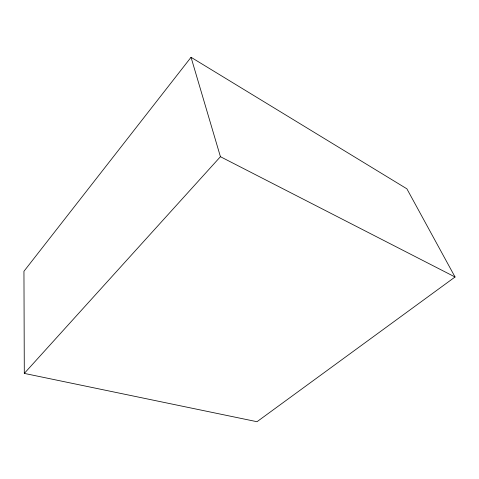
<?xml version="1.0" encoding="UTF-8"?>
<svg xmlns="http://www.w3.org/2000/svg" width="479" height="479" viewBox="0 0 479 479"><rect width="100%" height="100%" fill="white"/><g stroke="black" fill="none" stroke-linecap="round" stroke-linejoin="round"><path stroke-width="0.72" d="M191.043 57.288L23.95 271.276L24.303 373.398L257.007 421.712L455.05 277L406.875 188.81L191.043 57.288L220.43 156.699L455.05 277M24.303 373.398L220.43 156.699"/></g></svg>
